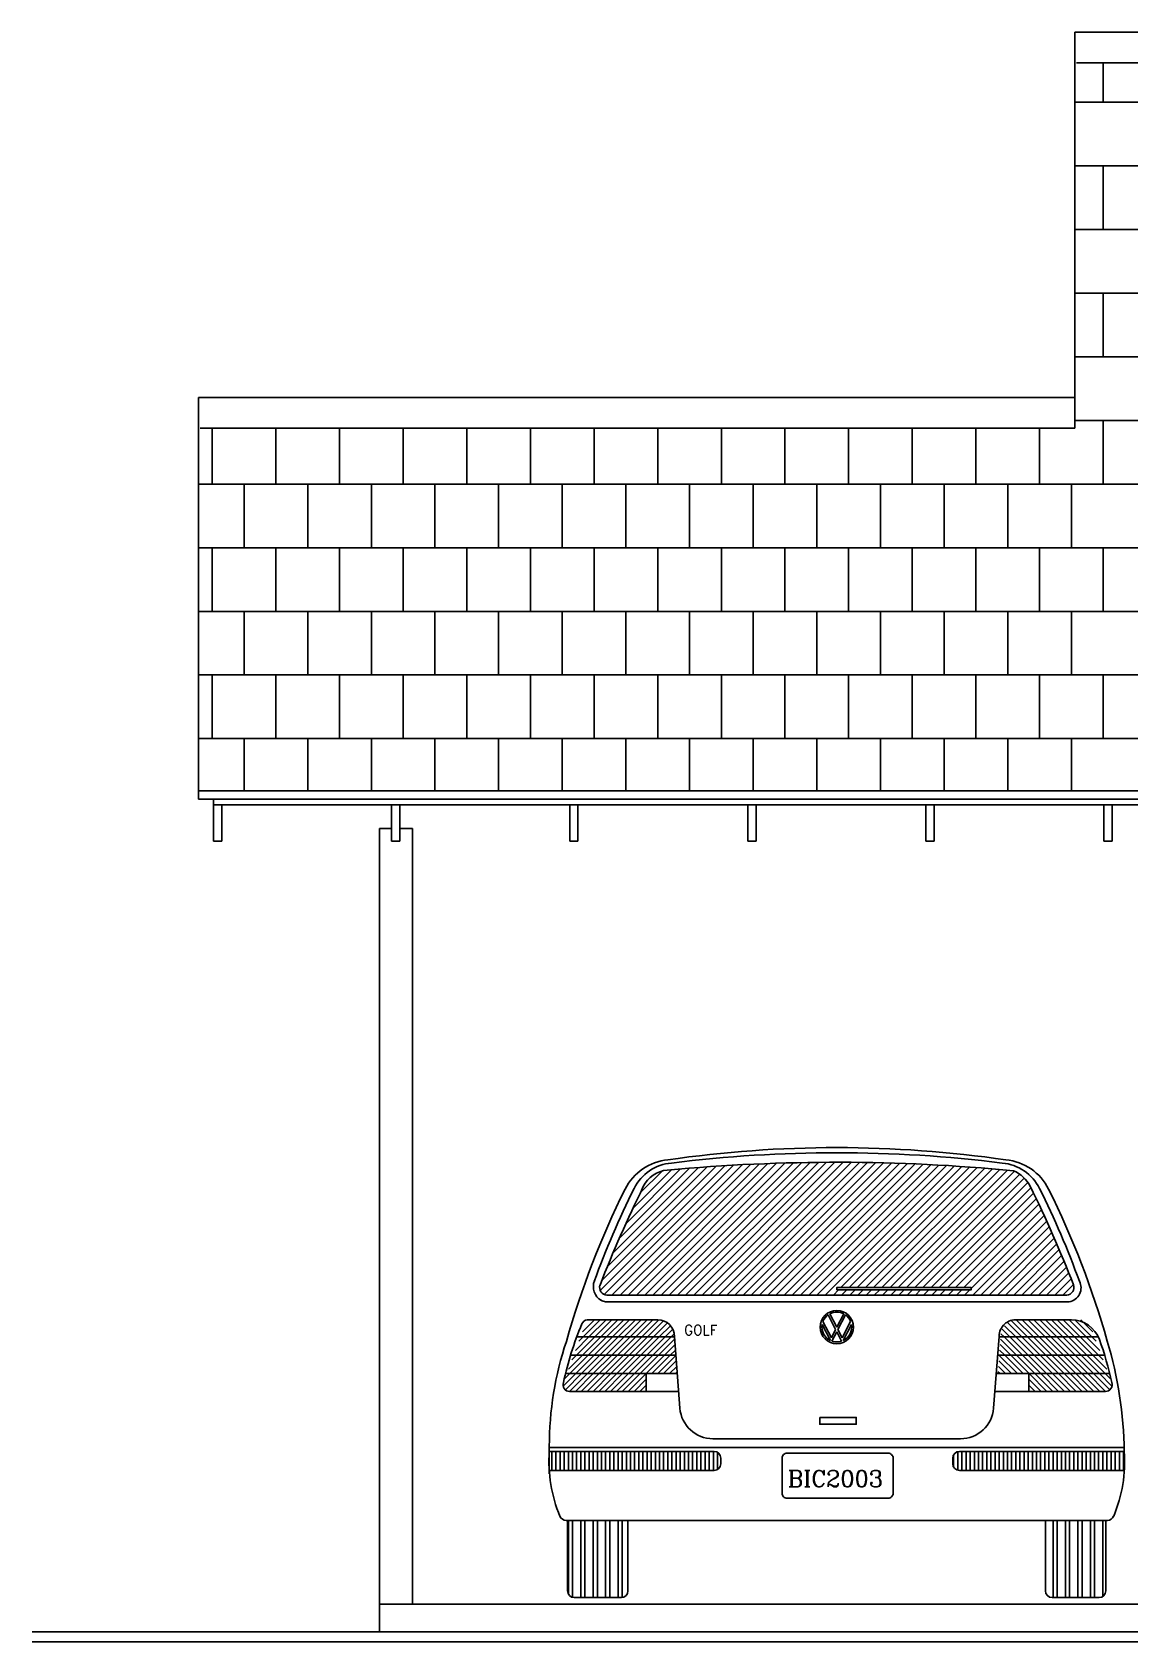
# Model space of a CAD drawing. Extents: x -7 to 226, y -20 to 32.
# Drawn here: x 158.354 to 161.666, y 6.673 to 11.53 of the extents above; entities that cross this region are included whole.
import ezdxf
from ezdxf.enums import TextEntityAlignment as Align

# ---------------------------------------------------------------- set-up
doc = ezdxf.new("R2010")
doc.units = 0
doc.header["$LTSCALE"] = 20
doc.layers.get('0').update_dxf_attribs({"linetype": 'CONTINUOUS'})
for name, color, linetype in [('DIM', 244, 'CONTINUOUS'), ('EQUIPAMENTO', 244, 'CONTINUOUS'), ('MADEIRAME', 244, 'CONTINUOUS'), ('PAREDE', 250, 'CONTINUOUS'), ('TELHADO', 1, 'CONTINUOUS'), ('VISTAP', 244, 'CONTINUOUS')]:
    doc.layers.add(name, color=color, linetype=linetype)
doc.styles.add('ROMANC', font='romanc.shx', dxfattribs={"height": 0.08})

# ---------------------------------------------------------------- blocks, each defined once
blk = doc.blocks.new('*X101')
at = {"color": 0, "linetype": 'CONTINUOUS'}
for p, q in [((61.6375, 15.8092), (61.6375, 15.8663)), ((61.65, 15.8092), (61.65, 15.8663)), ((61.6625, 15.8092), (61.6625, 15.8663)), ((61.675, 15.8092), (61.675, 15.8663)), ((61.6875, 15.8092), (61.6875, 15.8663)), ((61.7, 15.8092), (61.7, 15.8663)), ((61.7125, 15.8092), (61.7125, 15.8663)), ((61.725, 15.8092), (61.725, 15.8663)), ((61.7375, 15.8092), (61.7375, 15.8663)), ((61.75, 15.8092), (61.75, 15.8663)), ((61.7625, 15.8092), (61.7625, 15.8663)), ((61.775, 15.8092), (61.775, 15.8663)), ((61.7875, 15.8092), (61.7875, 15.8663)), ((61.8, 15.8092), (61.8, 15.8663)), ((61.8125, 15.8092), (61.8125, 15.8663)), ((61.825, 15.8092), (61.825, 15.8663)), ((61.8375, 15.8092), (61.8375, 15.8663)), ((61.85, 15.8092), (61.85, 15.8663)), ((61.8625, 15.8092), (61.8625, 15.8663)), ((61.875, 15.8092), (61.875, 15.8663)), ((61.8875, 15.8092), (61.8875, 15.8663)), ((61.9, 15.8092), (61.9, 15.8663)), ((61.9125, 15.8092), (61.9125, 15.8663)), ((61.925, 15.8092), (61.925, 15.8663)), ((61.9375, 15.8092), (61.9375, 15.8663)), ((61.95, 15.8092), (61.95, 15.8663)), ((61.9625, 15.8092), (61.9625, 15.8663)), ((61.975, 15.8092), (61.975, 15.8663)), ((61.9875, 15.8092), (61.9875, 15.8663)), ((62, 15.8092), (62, 15.8663)), ((62.0125, 15.8092), (62.0125, 15.8663)), ((62.025, 15.8092), (62.025, 15.8663)), ((62.0375, 15.8092), (62.0375, 15.8663)), ((62.05, 15.8092), (62.05, 15.8663)), ((62.0625, 15.8092), (62.0625, 15.8663)), ((62.075, 15.8092), (62.075, 15.8663)), ((62.0875, 15.8092), (62.0875, 15.8663)), ((62.1, 15.8092), (62.1, 15.8663)), ((62.1125, 15.8092), (62.1125, 15.8663)), ((62.125, 15.8092), (62.125, 15.8663)), ((62.1375, 15.812), (62.1375, 15.8636)), ((62.85, 15.8194), (62.85, 15.8561)), ((62.8625, 15.8098), (62.8625, 15.8657)), ((62.875, 15.8092), (62.875, 15.8663)), ((62.8875, 15.8092), (62.8875, 15.8663)), ((62.9, 15.8092), (62.9, 15.8663)), ((62.9125, 15.8092), (62.9125, 15.8663)), ((62.925, 15.8092), (62.925, 15.8663)), ((62.9375, 15.8092), (62.9375, 15.8663)), ((62.95, 15.8092), (62.95, 15.8663)), ((62.9625, 15.8092), (62.9625, 15.8663)), ((62.975, 15.8092), (62.975, 15.8663)), ((62.9875, 15.8092), (62.9875, 15.8663)), ((63, 15.8092), (63, 15.8663)), ((63.0125, 15.8092), (63.0125, 15.8663)), ((63.025, 15.8092), (63.025, 15.8663)), ((63.0375, 15.8092), (63.0375, 15.8663)), ((63.05, 15.8092), (63.05, 15.8663)), ((63.0625, 15.8092), (63.0625, 15.8663)), ((63.075, 15.8092), (63.075, 15.8663)), ((63.0875, 15.8092), (63.0875, 15.8663)), ((63.1, 15.8092), (63.1, 15.8663)), ((63.1125, 15.8092), (63.1125, 15.8663)), ((63.125, 15.8092), (63.125, 15.8663)), ((63.1375, 15.8092), (63.1375, 15.8663)), ((63.15, 15.8092), (63.15, 15.8663)), ((63.1625, 15.8092), (63.1625, 15.8663)), ((63.175, 15.8092), (63.175, 15.8663)), ((63.1875, 15.8092), (63.1875, 15.8663)), ((63.2, 15.8092), (63.2, 15.8663)), ((63.2125, 15.8092), (63.2125, 15.8663)), ((63.225, 15.8092), (63.225, 15.8663)), ((63.2375, 15.8092), (63.2375, 15.8663)), ((63.25, 15.8092), (63.25, 15.8663)), ((63.2625, 15.8092), (63.2625, 15.8663)), ((63.275, 15.8092), (63.275, 15.8663)), ((63.2875, 15.8092), (63.2875, 15.8663)), ((63.3, 15.8092), (63.3, 15.8663)), ((63.3125, 15.8092), (63.3125, 15.8663)), ((63.325, 15.8092), (63.325, 15.8663)), ((63.3375, 15.8092), (63.3375, 15.8663)), ((63.35, 15.8092), (63.35, 15.8663)), ((63.3625, 15.8092), (63.3625, 15.8663))]:
    blk.add_line(p, q, dxfattribs=at)
blk = doc.blocks.new('*X100')
at = {"color": 0, "linetype": 'CONTINUOUS'}
for p, q in [((61.6875, 15.4363), (61.6875, 15.6585)), ((61.7, 15.4263), (61.7, 15.6585)), ((61.725, 15.4256), (61.725, 15.6585)), ((61.7375, 15.4256), (61.7375, 15.6585)), ((61.7625, 15.4256), (61.7625, 15.6585)), ((61.775, 15.4256), (61.775, 15.6585)), ((61.8, 15.4256), (61.8, 15.6585)), ((61.8125, 15.4256), (61.8125, 15.6585)), ((61.8375, 15.4256), (61.8375, 15.6585)), ((61.85, 15.4258), (61.85, 15.6585)), ((63.15, 15.4256), (63.15, 15.6585)), ((63.1625, 15.4256), (63.1625, 15.6585)), ((63.1875, 15.4256), (63.1875, 15.6585)), ((63.2, 15.4256), (63.2, 15.6585)), ((63.225, 15.4256), (63.225, 15.6585)), ((63.2375, 15.4256), (63.2375, 15.6585)), ((63.2625, 15.4256), (63.2625, 15.6585)), ((63.275, 15.4256), (63.275, 15.6585)), ((63.3, 15.4288), (63.3, 15.6585))]:
    blk.add_line(p, q, dxfattribs=at)
blk = doc.blocks.new('*X102')
at = {"color": 0, "linetype": 'CONTINUOUS'}
for p, q in [((570.2016, -13.5098), (570.3897, -13.3217)), ((570.2041, -13.4949), (570.3765, -13.3225)), ((570.2077, -13.516), (570.4028, -13.3209)), ((570.2123, -13.4743), (570.3632, -13.3234)), ((570.2192, -13.5169), (570.4159, -13.3202)), ((570.2211, -13.4531), (570.3498, -13.3244)), ((570.2304, -13.4314), (570.3364, -13.3254)), ((570.2315, -13.5169), (570.4289, -13.3196)), ((570.2403, -13.4092), (570.3229, -13.3265)), ((570.2439, -13.5169), (570.4418, -13.319)), ((570.2508, -13.3863), (570.3094, -13.3277)), ((570.2563, -13.5169), (570.4547, -13.3185)), ((570.262, -13.3628), (570.295, -13.3298)), ((570.2687, -13.5169), (570.4675, -13.3181)), ((570.281, -13.5169), (570.4803, -13.3177)), ((570.2934, -13.5169), (570.493, -13.3173)), ((570.3058, -13.5169), (570.5056, -13.3171)), ((570.3181, -13.5169), (570.5182, -13.3169)), ((570.3305, -13.5169), (570.5308, -13.3167)), ((570.3429, -13.5169), (570.5432, -13.3166)), ((570.3553, -13.5169), (570.5556, -13.3166)), ((570.3676, -13.5169), (570.568, -13.3166)), ((570.38, -13.5169), (570.5803, -13.3167)), ((570.3924, -13.5169), (570.5926, -13.3168)), ((570.4048, -13.5169), (570.6048, -13.317)), ((570.4171, -13.5169), (570.6169, -13.3172)), ((570.4295, -13.5169), (570.629, -13.3175)), ((570.4419, -13.5169), (570.641, -13.3178)), ((570.4543, -13.5169), (570.653, -13.3182)), ((570.4666, -13.5169), (570.665, -13.3186)), ((570.479, -13.5169), (570.6769, -13.3191)), ((570.4914, -13.5169), (570.6887, -13.3196)), ((570.5038, -13.5169), (570.7005, -13.3202)), ((570.5161, -13.5169), (570.7123, -13.3208)), ((570.5285, -13.5169), (570.724, -13.3215)), ((570.5409, -13.5169), (570.7356, -13.3222)), ((570.5646, -13.5056), (570.7472, -13.323)), ((570.577, -13.5056), (570.7588, -13.3238)), ((570.5893, -13.5056), (570.7703, -13.3246)), ((570.6017, -13.5056), (570.7818, -13.3255)), ((570.6141, -13.5056), (570.7932, -13.3265)), ((570.6265, -13.5056), (570.8046, -13.3275)), ((570.6388, -13.5056), (570.816, -13.3285)), ((570.6512, -13.5056), (570.8267, -13.3301)), ((570.6636, -13.5056), (570.8345, -13.3347)), ((570.676, -13.5056), (570.8412, -13.3403)), ((570.6883, -13.5056), (570.8469, -13.347)), ((570.7007, -13.5056), (570.8514, -13.3549)), ((570.7131, -13.5056), (570.8555, -13.3632)), ((570.7255, -13.5056), (570.8595, -13.3716)), ((570.7378, -13.5056), (570.8635, -13.38)), ((570.7502, -13.5056), (570.8674, -13.3884)), ((570.7614, -13.5068), (570.8713, -13.3969)), ((570.7636, -13.5169), (570.8752, -13.4054)), ((570.776, -13.5169), (570.879, -13.4139)), ((570.7884, -13.5169), (570.8828, -13.4225)), ((570.8007, -13.5169), (570.8866, -13.4311)), ((570.8131, -13.5169), (570.8904, -13.4397)), ((570.8255, -13.5169), (570.8941, -13.4484)), ((570.8379, -13.5169), (570.8977, -13.4571)), ((570.8502, -13.5169), (570.9014, -13.4658)), ((570.8626, -13.5169), (570.905, -13.4746)), ((570.875, -13.5169), (570.9085, -13.4834)), ((570.8874, -13.5169), (570.9121, -13.4922)), ((570.8997, -13.5169), (570.9156, -13.5011)), ((570.5533, -13.5169), (570.5613, -13.5089)), ((570.5656, -13.5169), (570.5737, -13.5089)), ((570.578, -13.5169), (570.586, -13.5089)), ((570.5904, -13.5169), (570.5984, -13.5089)), ((570.6028, -13.5169), (570.6108, -13.5089)), ((570.6151, -13.5169), (570.6232, -13.5089)), ((570.6275, -13.5169), (570.6355, -13.5089)), ((570.6399, -13.5169), (570.6479, -13.5089)), ((570.6523, -13.5169), (570.6603, -13.5089)), ((570.6646, -13.5169), (570.6726, -13.5089)), ((570.677, -13.5169), (570.685, -13.5089)), ((570.6894, -13.5169), (570.6974, -13.5089)), ((570.7018, -13.5169), (570.7098, -13.5089)), ((570.7141, -13.5169), (570.7221, -13.5089)), ((570.7265, -13.5169), (570.7345, -13.5089)), ((570.7389, -13.5169), (570.7469, -13.5089)), ((570.7513, -13.5169), (570.7593, -13.5089))]:
    blk.add_line(p, q, dxfattribs=at)
blk = doc.blocks.new('*X98')
at = {"color": 0, "linetype": 'CONTINUOUS'}
for p, q in [((61.7089, 16.1712), (61.7497, 16.2121)), ((61.7121, 16.1567), (61.7674, 16.2121)), ((61.7195, 16.1995), (61.7321, 16.2121)), ((61.7298, 16.1567), (61.7851, 16.2121)), ((61.7474, 16.1567), (61.8028, 16.2121)), ((61.7651, 16.1567), (61.8204, 16.2121)), ((61.7828, 16.1567), (61.8381, 16.2121)), ((61.8005, 16.1567), (61.8558, 16.2121)), ((61.8182, 16.1567), (61.8735, 16.2121)), ((61.8358, 16.1567), (61.8912, 16.2121)), ((61.8535, 16.1567), (61.9088, 16.2121)), ((61.8712, 16.1567), (61.9265, 16.2121)), ((61.8889, 16.1567), (61.9442, 16.2121)), ((61.9065, 16.1567), (61.9619, 16.2121)), ((61.9242, 16.1567), (61.9795, 16.2121)), ((61.9419, 16.1567), (61.9972, 16.2121)), ((61.9596, 16.1567), (62.0082, 16.2053)), ((61.9772, 16.1567), (62.0094, 16.1889)), ((61.9949, 16.1567), (62.0107, 16.1725))]:
    blk.add_line(p, q, dxfattribs=at)
blk = doc.blocks.new('*X97')
at = {"color": 0, "linetype": 'CONTINUOUS'}
for p, q in [((61.73, 16.2277), (61.766, 16.2637)), ((61.7321, 16.2121), (61.7837, 16.2637)), ((61.7497, 16.2121), (61.8014, 16.2637)), ((61.7674, 16.2121), (61.8191, 16.2637)), ((61.7851, 16.2121), (61.8368, 16.2637)), ((61.8028, 16.2121), (61.8544, 16.2637)), ((61.8204, 16.2121), (61.8721, 16.2637)), ((61.8381, 16.2121), (61.8898, 16.2637)), ((61.8558, 16.2121), (61.9075, 16.2637)), ((61.8735, 16.2121), (61.9251, 16.2637)), ((61.8912, 16.2121), (61.9428, 16.2637)), ((61.9088, 16.2121), (61.9604, 16.2636)), ((61.9265, 16.2121), (61.975, 16.2606)), ((61.9442, 16.2121), (61.9865, 16.2544)), ((61.9619, 16.2121), (61.9957, 16.2459)), ((61.9795, 16.2121), (62.0027, 16.2352)), ((61.9972, 16.2121), (62.0069, 16.2217)), ((61.6878, 16.1148), (61.7298, 16.1567)), ((61.6921, 16.1014), (61.7474, 16.1567)), ((61.6983, 16.143), (61.7121, 16.1567)), ((61.7098, 16.1014), (61.7651, 16.1567)), ((61.7275, 16.1014), (61.7828, 16.1567)), ((61.7451, 16.1014), (61.8005, 16.1567)), ((61.7628, 16.1014), (61.8182, 16.1567)), ((61.7805, 16.1014), (61.8358, 16.1567)), ((61.7982, 16.1014), (61.8535, 16.1567)), ((61.8159, 16.1014), (61.8712, 16.1567)), ((61.8335, 16.1014), (61.8889, 16.1567)), ((61.8512, 16.1014), (61.9065, 16.1567)), ((61.8689, 16.1014), (61.9242, 16.1567)), ((61.8866, 16.1014), (61.9419, 16.1567)), ((61.9042, 16.1014), (61.9596, 16.1567)), ((61.9219, 16.1014), (61.9772, 16.1567)), ((61.9396, 16.1014), (61.9949, 16.1567)), ((61.9573, 16.1014), (62.0119, 16.1561)), ((61.975, 16.1014), (62.0132, 16.1396)), ((61.9926, 16.1014), (62.0145, 16.1232)), ((62.0103, 16.1014), (62.0157, 16.1068))]:
    blk.add_line(p, q, dxfattribs=at)
blk = doc.blocks.new('*X99')
at = {"color": 0, "linetype": 'CONTINUOUS'}
for p, q in [((61.6719, 16.0635), (61.7098, 16.1014)), ((61.6772, 16.0865), (61.6921, 16.1014)), ((61.6784, 16.0523), (61.7275, 16.1014)), ((61.6912, 16.0475), (61.7451, 16.1014)), ((61.7089, 16.0475), (61.7628, 16.1014)), ((61.7266, 16.0475), (61.7805, 16.1014)), ((61.7443, 16.0475), (61.7982, 16.1014)), ((61.762, 16.0475), (61.8159, 16.1014)), ((61.7796, 16.0475), (61.8335, 16.1014)), ((61.7973, 16.0475), (61.8512, 16.1014)), ((61.815, 16.0475), (61.8689, 16.1014)), ((61.8327, 16.0475), (61.8866, 16.1014)), ((61.8503, 16.0475), (61.9042, 16.1014)), ((61.868, 16.0475), (61.9219, 16.1014)), ((61.8857, 16.0475), (61.9225, 16.0843)), ((61.9034, 16.0475), (61.9225, 16.0666)), ((61.9211, 16.0475), (61.9225, 16.049))]:
    blk.add_line(p, q, dxfattribs=at)
blk = doc.blocks.new('*X107')
at = {"color": 0, "linetype": 'CONTINUOUS'}
for p, q in [((3.168, -75.84), (3.168, -75.7205)), ((3.0823, -75.84), (12.5273, -75.84)), ((3.0823, -76.032), (12.5273, -76.032)), ((3.168, -76.224), (3.168, -76.032)), ((3.0823, -76.224), (12.5273, -76.224)), ((3.0823, -76.416), (12.5273, -76.416)), ((3.168, -76.608), (3.168, -76.416)), ((3.0823, -76.608), (12.5273, -76.608)), ((0.48, -76.992), (0.48, -76.8229)), ((0.672, -76.992), (0.672, -76.8229)), ((0.864, -76.992), (0.864, -76.8229)), ((1.056, -76.992), (1.056, -76.8229)), ((1.248, -76.992), (1.248, -76.8229)), ((1.44, -76.992), (1.44, -76.8229)), ((1.632, -76.992), (1.632, -76.8229)), ((1.824, -76.992), (1.824, -76.8229)), ((2.016, -76.992), (2.016, -76.8229)), ((2.208, -76.992), (2.208, -76.8229)), ((2.4, -76.992), (2.4, -76.8229)), ((2.592, -76.992), (2.592, -76.8229)), ((2.784, -76.992), (2.784, -76.8229)), ((2.976, -76.992), (2.976, -76.8229)), ((3.0823, -76.8), (12.5273, -76.8)), ((3.168, -76.992), (3.168, -76.8)), ((0.4388, -76.992), (12.5273, -76.992)), ((0.576, -77.184), (0.576, -76.992)), ((0.768, -77.184), (0.768, -76.992)), ((0.96, -77.184), (0.96, -76.992)), ((1.152, -77.184), (1.152, -76.992)), ((1.344, -77.184), (1.344, -76.992)), ((1.536, -77.184), (1.536, -76.992)), ((1.728, -77.184), (1.728, -76.992)), ((1.92, -77.184), (1.92, -76.992)), ((2.112, -77.184), (2.112, -76.992)), ((2.304, -77.184), (2.304, -76.992)), ((2.496, -77.184), (2.496, -76.992)), ((2.688, -77.184), (2.688, -76.992)), ((2.88, -77.184), (2.88, -76.992)), ((3.072, -77.184), (3.072, -76.992)), ((0.4388, -77.184), (12.5273, -77.184)), ((0.48, -77.376), (0.48, -77.184)), ((0.672, -77.376), (0.672, -77.184)), ((0.864, -77.376), (0.864, -77.184)), ((1.056, -77.376), (1.056, -77.184)), ((1.248, -77.376), (1.248, -77.184)), ((1.44, -77.376), (1.44, -77.184)), ((1.632, -77.376), (1.632, -77.184)), ((1.824, -77.376), (1.824, -77.184)), ((2.016, -77.376), (2.016, -77.184)), ((2.208, -77.376), (2.208, -77.184)), ((2.4, -77.376), (2.4, -77.184)), ((2.592, -77.376), (2.592, -77.184)), ((2.784, -77.376), (2.784, -77.184)), ((2.976, -77.376), (2.976, -77.184)), ((3.168, -77.376), (3.168, -77.184)), ((0.4388, -77.376), (7.4129, -77.376)), ((0.576, -77.568), (0.576, -77.376)), ((0.768, -77.568), (0.768, -77.376)), ((0.96, -77.568), (0.96, -77.376)), ((1.152, -77.568), (1.152, -77.376)), ((1.344, -77.568), (1.344, -77.376)), ((1.536, -77.568), (1.536, -77.376)), ((1.728, -77.568), (1.728, -77.376)), ((1.92, -77.568), (1.92, -77.376)), ((2.112, -77.568), (2.112, -77.376)), ((2.304, -77.568), (2.304, -77.376)), ((2.496, -77.568), (2.496, -77.376)), ((2.688, -77.568), (2.688, -77.376)), ((2.88, -77.568), (2.88, -77.376)), ((3.072, -77.568), (3.072, -77.376)), ((0.4388, -77.568), (7.4129, -77.568)), ((0.48, -77.76), (0.48, -77.568)), ((0.672, -77.76), (0.672, -77.568)), ((0.864, -77.76), (0.864, -77.568)), ((1.056, -77.76), (1.056, -77.568)), ((1.248, -77.76), (1.248, -77.568)), ((1.44, -77.76), (1.44, -77.568)), ((1.632, -77.76), (1.632, -77.568)), ((1.824, -77.76), (1.824, -77.568)), ((2.016, -77.76), (2.016, -77.568)), ((2.208, -77.76), (2.208, -77.568)), ((2.4, -77.76), (2.4, -77.568)), ((2.592, -77.76), (2.592, -77.568)), ((2.784, -77.76), (2.784, -77.568)), ((2.976, -77.76), (2.976, -77.568)), ((3.168, -77.76), (3.168, -77.568)), ((0.4388, -77.76), (7.4129, -77.76)), ((0.576, -77.918), (0.576, -77.76)), ((0.768, -77.918), (0.768, -77.76)), ((0.96, -77.918), (0.96, -77.76)), ((1.152, -77.918), (1.152, -77.76)), ((1.344, -77.918), (1.344, -77.76)), ((1.536, -77.918), (1.536, -77.76)), ((1.728, -77.918), (1.728, -77.76)), ((1.92, -77.918), (1.92, -77.76)), ((2.112, -77.918), (2.112, -77.76)), ((2.304, -77.918), (2.304, -77.76)), ((2.496, -77.918), (2.496, -77.76)), ((2.688, -77.918), (2.688, -77.76)), ((2.88, -77.918), (2.88, -77.76)), ((3.072, -77.918), (3.072, -77.76))]:
    blk.add_line(p, q, dxfattribs=at)
blk = doc.blocks.new('A$C3')
at = {"layer": 'DIM', "color": 10, "linetype": 'CONTINUOUS'}
for p, q in [((1.062, 3.6204), (1.0989, 3.6204)), ((1.1239, 3.6204), (1.162, 3.6204))]:
    blk.add_line(p, q, dxfattribs=at)
at = {"layer": 'EQUIPAMENTO', "color": 40, "linetype": 'CONTINUOUS'}
blk.add_line((3.1432, 2.1928), (1.7447, 2.1928), dxfattribs=at)
at = {"layer": 'EQUIPAMENTO', "linetype": 'CONTINUOUS'}
for p, q in [((3.1362, 2.2128), (1.7481, 2.2128)), ((1.9023, 2.1382), (1.6887, 2.1382)), ((2.4161, 2.1528), (2.4387, 2.109)), ((2.4214, 2.1564), (2.4423, 2.1159)), ((2.4631, 2.1564), (2.4423, 2.1159)), ((2.4684, 2.1528), (2.4458, 2.109)), ((2.9868, 2.1382), (3.1499, 2.1382)), ((2.398, 2.1241), (2.4229, 2.0758)), ((2.4005, 2.1329), (2.4258, 2.084)), ((2.4387, 2.109), (2.4258, 2.084)), ((2.4423, 2.1022), (2.4277, 2.0739)), ((2.4423, 2.1022), (2.4569, 2.0739)), ((2.4458, 2.109), (2.4587, 2.084)), ((2.484, 2.1329), (2.4587, 2.084)), ((2.4865, 2.1241), (2.4616, 2.0758)), ((1.9524, 2.0866), (1.6577, 2.0866)), ((1.9523, 2.0882), (1.9689, 1.8715)), ((2.4222, 2.0771), (2.4218, 2.0763)), ((2.4623, 2.0771), (2.4627, 2.0763)), ((2.9321, 2.0882), (2.9155, 1.8715)), ((2.932, 2.0866), (3.2313, 2.0866)), ((1.9567, 2.0313), (1.6388, 2.0313)), ((2.9277, 2.0313), (3.2505, 2.0313)), ((1.9609, 1.9759), (1.6236, 1.9759)), ((1.8673, 1.922), (1.8673, 1.9759)), ((2.9235, 1.9759), (3.2657, 1.9759)), ((3.0218, 1.922), (3.0218, 1.9759)), ((1.9637, 1.922), (1.6362, 1.922)), ((2.9194, 1.922), (3.2529, 1.922)), ((1.5747, 1.6733), (1.5747, 1.7561)), ((2.8158, 1.7792), (2.0686, 1.7792)), ((3.3097, 1.7409), (3.3097, 1.7561)), ((2.0722, 1.7409), (1.5747, 1.7409)), ((2.0922, 1.7038), (2.0922, 1.7209)), ((2.7922, 1.7038), (2.7922, 1.7209)), ((3.3097, 1.7409), (2.8122, 1.7409)), ((2.0722, 1.6838), (1.5747, 1.6838)), ((3.3097, 1.6838), (2.8122, 1.6838)), ((3.2591, 1.533), (1.6253, 1.533))]:
    blk.add_line(p, q, dxfattribs=at)
at = {"layer": 'EQUIPAMENTO', "color": 250, "linetype": 'CONTINUOUS'}
for p, q in [((1.63, 1.3201), (1.63, 1.533)), ((1.8122, 1.3201), (1.8122, 1.533)), ((3.0716, 1.3201), (3.0716, 1.533)), ((3.2538, 1.3201), (3.2538, 1.533)), ((1.7922, 1.3001), (1.65, 1.3001)), ((3.2338, 1.3001), (3.0916, 1.3001))]:
    blk.add_line(p, q, dxfattribs=at)
at = {"layer": 'EQUIPAMENTO', "linetype": 'CONTINUOUS'}
for points in [[(2.4422, 2.2288), (2.4422, 2.2354), (2.8481, 2.2354), (2.8481, 2.2288)], [(2.3908, 1.8436), (2.3908, 1.8232), (2.5011, 1.8232), (2.5011, 1.8436)]]:
    blk.add_lwpolyline(points, close=True, dxfattribs=at)
blk.add_lwpolyline([(2.277, 1.7207), (2.277, 1.6149, 0.414214), (2.292, 1.5999), (2.5971, 1.5999, 0.414214), (2.6121, 1.6149), (2.6121, 1.7207, 0.414214), (2.5971, 1.7357), (2.292, 1.7357, 0.414214)], format="xyb", close=True, dxfattribs=at)
blk.add_circle((2.4423, 2.1163), 0.0503, dxfattribs=at)
at = {"layer": 'EQUIPAMENTO', "color": 10, "linetype": 'CONTINUOUS'}
for centre, radius, start, end in [((2.4423, -0.8818), 3.5395, 81.7123, 98.2833), ((1.947, 2.4615), 0.16, 95.231, 153.579), ((2.9379, 2.4615), 0.16, 26.3961, 84.7647), ((2.4423, 2.1163), 0.0449, 125.6008, 158.3064), ((2.4423, 2.1163), 0.0449, 62.4596, 117.5404), ((2.4423, 2.1163), 0.0449, 21.6936, 54.3992), ((2.4423, 2.1163), 0.0449, 170.0825, 244.4938), ((2.4423, 2.1163), 0.0449, 295.5062, 9.9175), ((2.4423, 2.1163), 0.0449, 251.0244, 288.9756)]:
    blk.add_arc(centre, radius, start, end, dxfattribs=at)
at = {"layer": 'EQUIPAMENTO', "color": 40, "linetype": 'CONTINUOUS'}
for centre, radius, start, end in [((2.4422, -1.3735), 4.0158, 82.8583, 97.134), ((1.9559, 2.4718), 0.14, 95.1153, 153.4701), ((2.9289, 2.4717), 0.14, 26.5045, 84.877), ((3.1365, 2.2348), 0.0426, 279.0851, 27.7596)]:
    blk.add_arc(centre, radius, start, end, dxfattribs=at)
at = {"layer": 'EQUIPAMENTO', "linetype": 'CONTINUOUS'}
for centre, radius, start, end in [((2.4421, -2.9588), 5.5723, 84.509, 95.2636), ((1.7496, 2.2357), 0.023, 162.4221, 266.2651), ((3.1346, 2.236), 0.0233, 274.1077, 18.8417), ((1.6919, 2.1185), 0.02, 99.4266, 159.4892), ((1.9023, 2.0882), 0.05, 0, 90), ((2.9824, 2.0881), 0.0503, 85.0192, 179.8472), ((2.5747, 1.7561), 1, 161.5289, 180), ((2.0968, 1.7237), 1.213, 0.8122, 16.7782), ((1.6362, 1.942), 0.02, 159.4892, 270), ((3.2531, 1.942), 0.02, 270, 20.5108), ((2.0686, 1.8792), 0.1, 184.3931, 270), ((2.8158, 1.8792), 0.1, 270, 355.6069), ((2.0073, 1.7115), 0.4336, 176.1125, 202.5318), ((2.0722, 1.7209), 0.02, 0, 90), ((2.0722, 1.7038), 0.02, 270, 0), ((2.8122, 1.7209), 0.02, 90, 180), ((2.8122, 1.7038), 0.02, 180, 270), ((2.8771, 1.7115), 0.4336, 337.4682, 3.8875), ((1.6253, 1.553), 0.02, 202.5318, 270), ((3.2591, 1.553), 0.02, 270, 337.4682)]:
    blk.add_arc(centre, radius, start, end, dxfattribs=at)
at = {"layer": 'EQUIPAMENTO', "color": 250, "linetype": 'CONTINUOUS'}
for centre, start, end in [((1.65, 1.3201), 180, 270), ((1.7922, 1.3201), 270, 360), ((3.0916, 1.3201), 180, 270), ((3.2338, 1.3201), 270, 0)]:
    blk.add_arc(centre, 0.02, start, end, dxfattribs=at)
at = {"layer": 'MADEIRAME', "color": 244, "linetype": 'CONTINUOUS'}
for p, q in [((0.5615, 3.5821), (0.5615, 3.7087)), ((4.9855, 3.6921), (0.5615, 3.6921)), ((0.5865, 3.5821), (0.5865, 3.6921)), ((1.0989, 3.5821), (1.0989, 3.6921)), ((1.1239, 3.5821), (1.1239, 3.6921)), ((1.6363, 3.5821), (1.6363, 3.6921)), ((1.6613, 3.5821), (1.6613, 3.6921)), ((2.1736, 3.5821), (2.1736, 3.6921)), ((2.1986, 3.5821), (2.1986, 3.6921)), ((2.711, 3.5821), (2.711, 3.6921)), ((2.736, 3.5821), (2.736, 3.6921)), ((3.2483, 3.5821), (3.2483, 3.6921)), ((3.2733, 3.5821), (3.2733, 3.6921))]:
    blk.add_line(p, q, dxfattribs=at)
at = {"layer": 'MADEIRAME'}
for p, q in [((0.5865, 3.5821), (0.5615, 3.5821)), ((0.5865, 3.5821), (0.5615, 3.5821)), ((1.1239, 3.5821), (1.0989, 3.5821)), ((1.1239, 3.5821), (1.0989, 3.5821)), ((1.6613, 3.5821), (1.6363, 3.5821)), ((1.6613, 3.5821), (1.6363, 3.5821)), ((2.1986, 3.5821), (2.1736, 3.5821)), ((2.1986, 3.5821), (2.1736, 3.5821)), ((2.736, 3.5821), (2.711, 3.5821)), ((2.736, 3.5821), (2.711, 3.5821)), ((3.2733, 3.5821), (3.2483, 3.5821)), ((3.2733, 3.5821), (3.2483, 3.5821))]:
    blk.add_line(p, q, dxfattribs=at)
at = {"layer": 'PAREDE', "color": 244, "linetype": 'CONTINUOUS'}
for p, q in [((0.5865, 3.6921), (0.5616, 3.6921)), ((2.1986, 3.6921), (2.1737, 3.6921)), ((3.2733, 3.6921), (3.2484, 3.6921))]:
    blk.add_line(p, q, dxfattribs=at)
at = {"layer": 'PAREDE', "color": 10, "linetype": 'CONTINUOUS'}
blk.add_line((1.5747, 1.7532), (3.3097, 1.7532), dxfattribs=at)
for centre, radius, start, end in [((1.9391, 2.5004), 0.09, 95.2636, 153.8942), ((2.935, 2.4935), 0.1027, 27.5168, 66.885), ((4.1851, 1.3495), 2.6592, 153.579, 164.2138), ((5.3429, 0.8325), 3.8804, 153.8942, 158.6911), ((-0.4585, 0.8334), 3.8804, 21.3089, 26.1058), ((0.6993, 1.3504), 2.6592, 15.7862, 26.3961), ((3.1499, 2.0482), 0.09, 20.0414, 90), ((2.5668, 1.7464), 0.9707, 157.012, 167.953), ((2.3225, 1.7464), 0.9707, 12.047, 20.0414)]:
    blk.add_arc(centre, radius, start, end, dxfattribs=at)
at = {"layer": 'PAREDE', "color": 40, "linetype": 'CONTINUOUS'}
for centre, radius, start, end in [((4.2099, 1.3465), 2.6592, 153.4701, 160.0524), ((0.6745, 1.3475), 2.6592, 19.9476, 26.5045), ((1.7556, 2.2384), 0.0479, 158.7401, 240.2515), ((1.7481, 2.2255), 0.033, 239.0219, 264.0894)]:
    blk.add_arc(centre, radius, start, end, dxfattribs=at)
at = {"layer": 'TELHADO', "color": 10, "linetype": 'CONTINUOUS'}
for p, q in [((12.6052, 6.0232), (3.1602, 6.0232)), ((3.1602, 6.0232), (3.1602, 4.8288)), ((12.6052, 5.9312), (3.1652, 5.9312)), ((3.1602, 4.9207), (0.5167, 4.9207)), ((0.5167, 4.9207), (0.5167, 3.7087)), ((3.1602, 4.8288), (0.5217, 4.8288)), ((7.4908, 3.7337), (0.5167, 3.7337)), ((7.4908, 3.7087), (0.5167, 3.7087)), ((3.7684, 1.2803), (1.062, 1.2803))]:
    blk.add_line(p, q, dxfattribs=at)
at = {"layer": 'VISTAP', "color": 1, "linetype": 'CONTINUOUS'}
for p, q in [((1.062, 1.1965), (1.062, 3.6204)), ((1.162, 1.2803), (1.162, 3.6204))]:
    blk.add_line(p, q, dxfattribs=at)
at = {"layer": 'VISTAP', "color": 92, "linetype": 'CONTINUOUS'}
for p, q in [((13.0541, 1.1965), (0.0146, 1.1965)), ((13.0541, 1.1665), (0.0146, 1.1665))]:
    blk.add_line(p, q, dxfattribs=at)
at = {"layer": 'DIM', "color": 10, "linetype": 'CONTINUOUS'}
blk.add_blockref('*X107', (0.0779, 81.6517), dxfattribs=at)
at = {"layer": 'EQUIPAMENTO', "linetype": 'CONTINUOUS'}
blk.add_blockref('*X97', (-60.0552, -14.1255), dxfattribs=at)
at = {"layer": 'EQUIPAMENTO', "linetype": 'CONTINUOUS', "xscale": -1}
blk.add_blockref('*X97', (64.9443, -14.1255), dxfattribs=at)
at = {"layer": 'EQUIPAMENTO', "color": 2, "linetype": 'CONTINUOUS'}
blk.add_blockref('*X98', (-60.0552, -14.1255), dxfattribs=at)
at = {"layer": 'EQUIPAMENTO', "color": 2, "linetype": 'CONTINUOUS', "xscale": -1}
blk.add_blockref('*X98', (64.9443, -14.1255), dxfattribs=at)
at = {"layer": 'EQUIPAMENTO', "color": 20, "linetype": 'CONTINUOUS'}
blk.add_blockref('*X99', (-60.0552, -14.1255), dxfattribs=at)
at = {"layer": 'EQUIPAMENTO', "color": 20, "linetype": 'CONTINUOUS', "xscale": -1}
blk.add_blockref('*X99', (64.9443, -14.1255), dxfattribs=at)
at = {"layer": 'EQUIPAMENTO', "color": 250, "linetype": 'CONTINUOUS'}
for name in ['*X101', '*X100']:
    blk.add_blockref(name, (-60.0552, -14.1255), dxfattribs=at)
at = {"layer": 'PAREDE', "color": 252, "linetype": 'CONTINUOUS', "xscale": 2, "yscale": 2, "zscale": 2}
blk.add_blockref('*X102', (-1138.6748, 29.2466), dxfattribs=at)
at = {"layer": 'EQUIPAMENTO', "color": 10, "linetype": 'CONTINUOUS', "style": 'ROMANC'}
blk.add_text('GOLF', height=0.03, dxfattribs=at).set_placement((2.0319, 2.1073), align=Align.MIDDLE)
at = {"layer": 'EQUIPAMENTO', "linetype": 'CONTINUOUS', "style": 'ROMANC'}
blk.add_text('BIC2003', height=0.05, dxfattribs=at).set_placement((2.4379, 1.6587), align=Align.MIDDLE)

msp = doc.modelspace()

# ---------------------------------------------------------------- block references
at = {"layer": 'MADEIRAME', "color": 30, "linetype": 'CONTINUOUS'}
msp.add_blockref('A$C3', (158.3395, 5.5068), dxfattribs=at)

doc.saveas('drawing.dxf')
